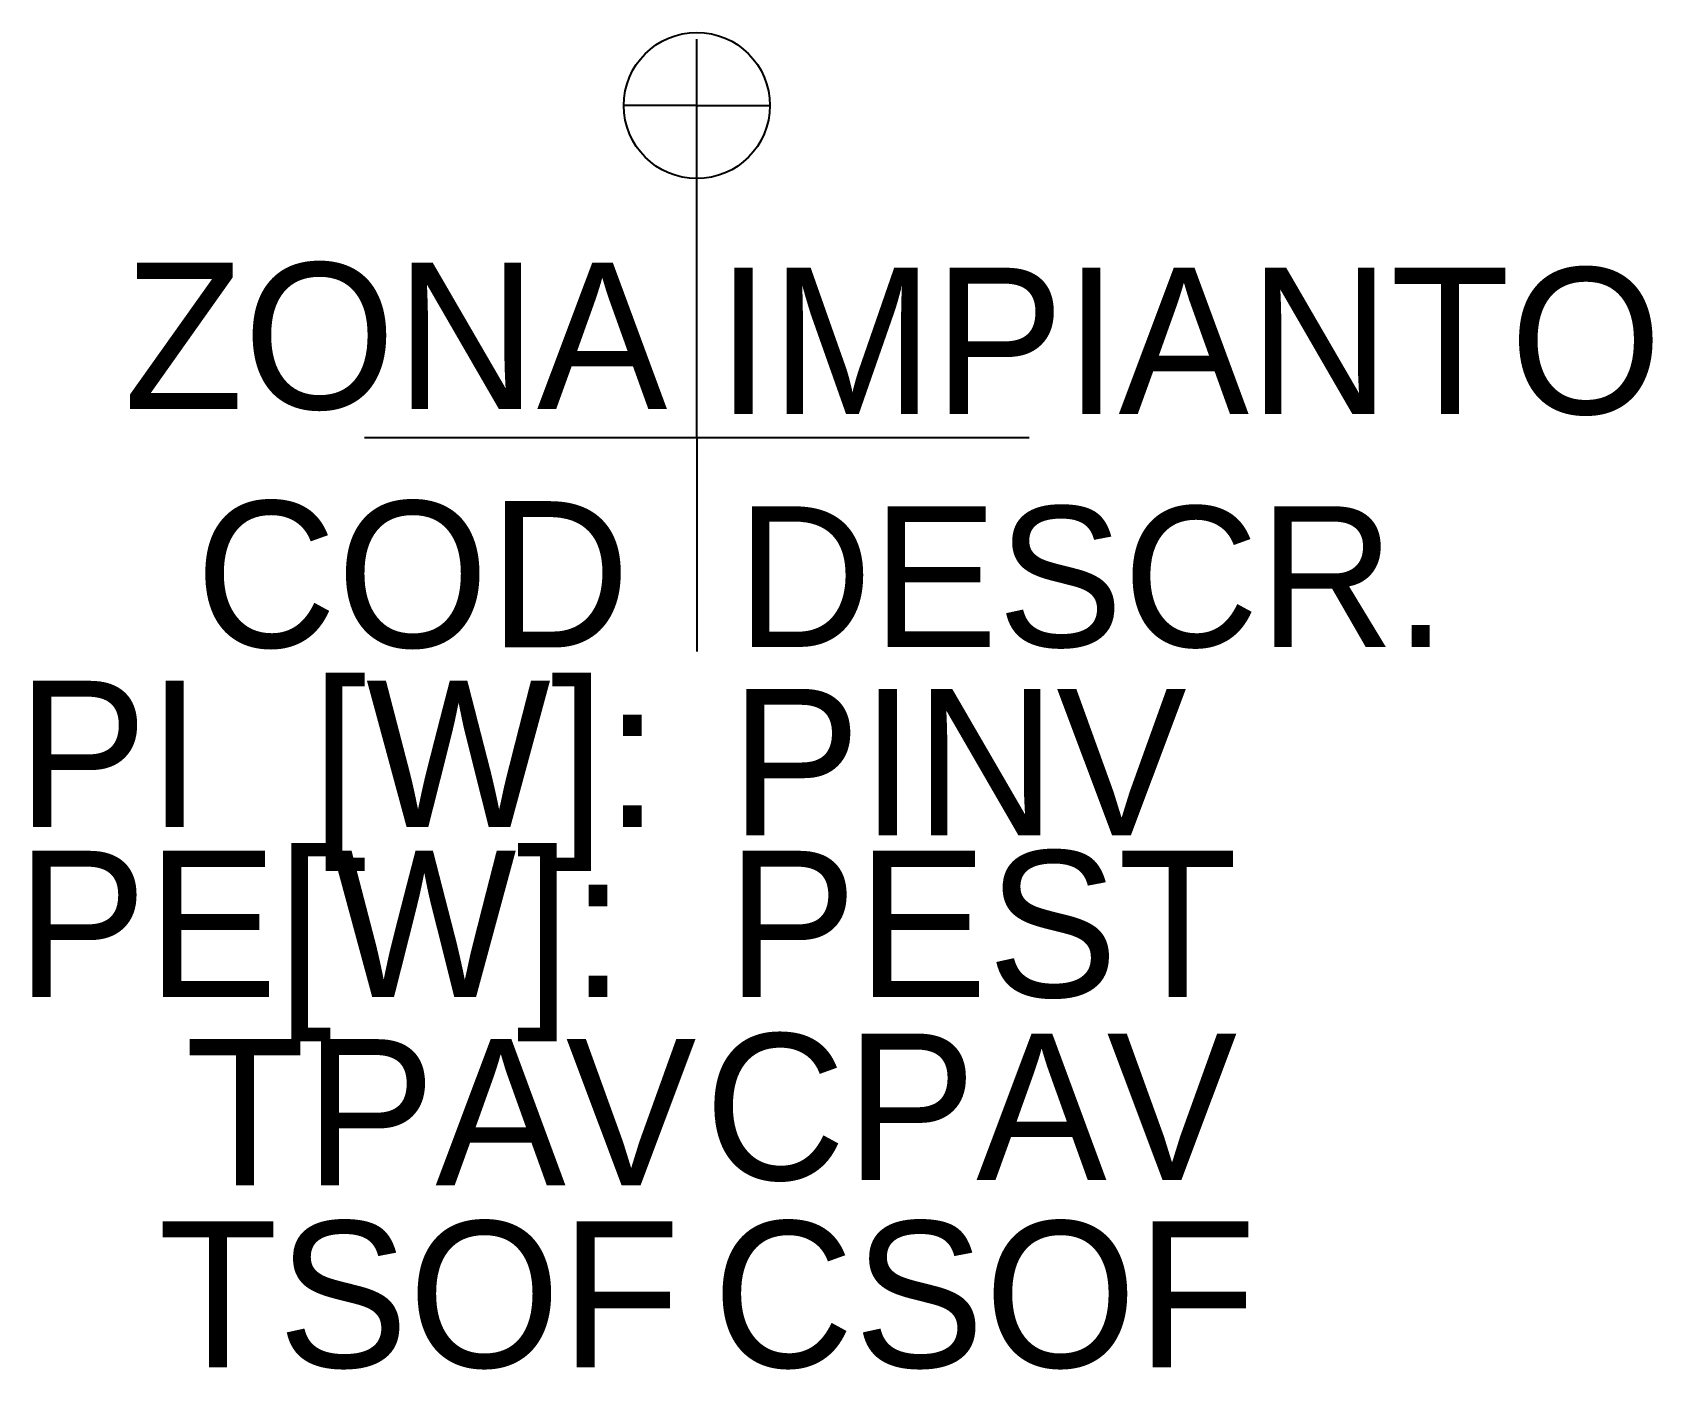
# Model space of a CAD drawing. Extents: x -0.91 to 1.31, y -1.28 to 0.55.
import ezdxf
from ezdxf.enums import TextEntityAlignment as Align

# ---------------------------------------------------------------- set-up
doc = ezdxf.new("R2010")
doc.units = 0
doc.header["$LTSCALE"] = 0.05
doc.layers.get('0').update_dxf_attribs({"linetype": 'CONTINUOUS'})

msp = doc.modelspace()

# ---------------------------------------------------------------- linework, layer by layer
at = {"linetype": 'CONTINUOUS'}
for p, q in [((-0.0006, 0.4523), (-0.0006, 0.5431)), ((-0.0006, 0.4523), (-0.1005, 0.4523)), ((-0.0006, 0.4523), (0.0994, 0.4523)), ((-0.0006, 0.3525), (-0.0006, 0.4523)), ((-0.0006, -0.0017), (-0.0006, 0.3615)), ((-0.455, -0.0017), (0.4538, -0.0017)), ((-0.0006, -0.0017), (-0.0006, -0.2943))]:
    msp.add_line(p, q, dxfattribs=at)
msp.add_circle((-0.0006, 0.4523), 0.0999, dxfattribs=at)

# ---------------------------------------------------------------- texts
for s, p in [('[W]:', (-0.5271, -0.5339)), ('PI', (-0.93, -0.5342)), ('PE[W]:', (-0.9308, -0.7666))]:
    msp.add_text(s, height=0.2, dxfattribs=at).set_placement(p)
for tag, text, flags, p in [('ZONA', '*ZONA*', 8, (-0.0409, 0.0372)), ('COD', '-', 8, (-0.0918, -0.2886)), ('TPAV', '*TPAV*', 9, (-0.0013, -1.0241)), ('TSOF', '*TSOF*', 9, (-0.0236, -1.273))]:
    msp.add_attdef(tag, text=text, height=0.2, dxfattribs=dict(at, flags=flags)).set_placement(p, align=Align.RIGHT)
at = {"linetype": 'CONTINUOUS', "flags": 8}
msp.add_attdef('IMPIANTO', text='*IMP*', height=0.2, dxfattribs=at).set_placement((0.026, -0.0295), align=Align.BOTTOM_LEFT)
at = {"flags": 8}
msp.add_attdef('DESCR.', (0.0535, -0.2879), '-', height=0.1922, dxfattribs=at)
at = {"linetype": 'CONTINUOUS'}
for tag, p, s, flags in [('PINV', (0.0449, -0.5453), '-', 8), ('PEST', (0.0399, -0.7666), '-', 8), ('CPAV', (0.0098, -1.0166), '*CPAV*', 9), ('CSOF', (0.021, -1.273), '*CSOF*', 9)]:
    msp.add_attdef(tag, p, s, height=0.2, dxfattribs=dict(at, flags=flags))

doc.saveas('drawing.dxf')
